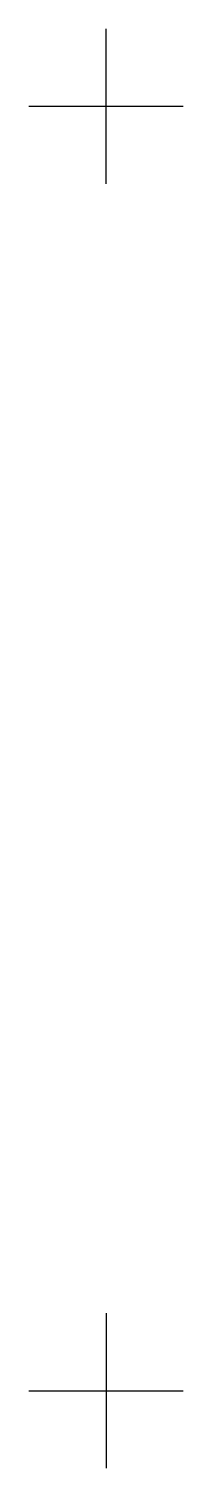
# Model space of a CAD drawing. Extents: x 2.9 to 13.1, y -0.1 to 95.1.
import ezdxf

# ---------------------------------------------------------------- set-up
doc = ezdxf.new("R2010")
doc.units = 0
doc.header["$LTSCALE"] = 10
doc.header["$MEASUREMENT"] = 0
doc.linetypes.add('CENTER', pattern=[2, 1.25, -0.25, 0.25, -0.25])
doc.layers.add('GENERAL', color=7, linetype='CONTINUOUS')

msp = doc.modelspace()

# ---------------------------------------------------------------- linework, layer by layer
at = {"layer": 'GENERAL', "color": 1, "linetype": 'CENTER'}
for p, q in [((8, 84.875), (8, 95.125)), ((2.875, 90), (13.125, 90)), ((8, 10.125), (8, -0.125)), ((2.875, 5), (13.125, 5))]:
    msp.add_line(p, q, dxfattribs=at)

doc.saveas('drawing.dxf')
